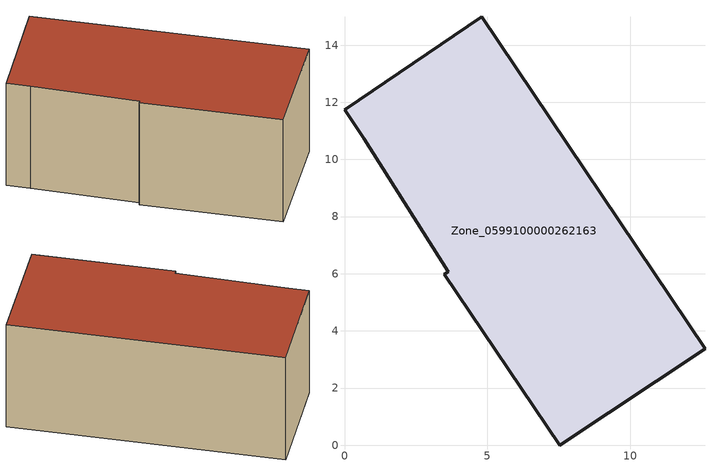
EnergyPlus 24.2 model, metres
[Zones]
Zone_0599100000262163
 floor ground (C_G): 3.63,6.07 0.68,10.74 0,11.74 4.8,14.99 12.62,3.38 7.53,0 3.5,5.98 z0
 wall outside (C_F): 0.68,10.74 3.63,6.07 3.5,5.98 7.53,0 12.62,3.38 4.8,14.99 0,11.74 0.68,10.74 z0:6.12
 roof outside (C_R): 3.5,5.98 7.53,0 12.62,3.38 4.8,14.99 0,11.74 0.68,10.74 3.63,6.07 z6.12
[BUILDING]
Pand.0599100000262163: North Axis=0; Terrain=City; Loads Convergence Tolerance Value=0.04; Temperature Convergence Tolerance Value=0.4; Solar Distribution=FullExterior; Maximum Number of Warmup Days=25; Minimum Number of Warmup Days=1
[Site:Location]
Rotterdam.The.Hague.AP_ZH_NLD Design_Conditions: Latitude=51.96; Longitude=4.45; Time Zone=1; Elevation=-4.5
[SITE:GROUNDTEMPERATURE:BUILDINGSURFACE]
18, 18, 18, 18, 18, 18, 18, 18, 18, 18, 18, 18
[MATERIAL] Thermal Absorptance=0.9; Solar Absorptance=0.7; Visible Absorptance=0.7
Name | Roughness | Thickness | Conductivity | Density | Specific Heat
G.TI.1975-1991 | MediumSmooth | 0.15 | 0.288461 | 540 | 1210
F.TI.1975-1991 | Rough | 0.3 | 0.230769 | 1920 | 840
R.TI.1975-1991 | MediumRough | 0.2 | 0.153846 | 1500 | 1000
[CONSTRUCTION]
C_G: G.TI.1975-1991
C_F: F.TI.1975-1991
C_R: R.TI.1975-1991
[ZONE]
Zone_0599100000262163: Type=1; Multiplier=1; Ceiling Height=Autocalculate; Volume=Autocalculate; Floor Area=autocalculate; Part of Total Floor Area=Yes
[ZONEINFILTRATION:DESIGNFLOWRATE]
Infil_Zone_0599100000262163: Zone or ZoneList or Space or SpaceList=Zone_0599100000262163; Schedule=AlwaysOn; Design Flow Rate Calculation Method=Flow/Area; Flow Rate per Floor Area=0.003; Constant Term Coefficient=1; Temperature Term Coefficient=0; Velocity Term Coefficient=0; Velocity Squared Term Coefficient=0
[HVACTEMPLATE:ZONE:IDEALLOADSAIRSYSTEM]
Zone_0599100000262163: Maximum Heating Supply Air Temperature=50; Minimum Cooling Supply Air Temperature=13; Maximum Heating Supply Air Humidity Ratio=0.0156; Minimum Cooling Supply Air Humidity Ratio=0.0077; Heating Limit=NoLimit; Cooling Limit=NoLimit; Dehumidification Control Type=ConstantSensibleHeatRatio; Cooling Sensible Heat Ratio=0.7; Dehumidification Setpoint=60; Humidification Control Type=None; Humidification Setpoint=30; Outdoor Air Method=None; Outdoor Air Flow Rate per Person=0.00944; Outdoor Air Flow Rate per Zone Floor Area=0; Outdoor Air Flow Rate per Zone=0; Demand Controlled Ventilation Type=None; Outdoor Air Economizer Type=NoEconomizer; Heat Recovery Type=None; Sensible Heat Recovery Effectiveness=0.7; Latent Heat Recovery Effectiveness=0.65
[ZONECONTROL:THERMOSTAT]
ThermostatControl_Zone_0599100000262163: Zone or ZoneList=Zone_0599100000262163; Control Type Schedule=DualSetpointControlType; Control 1=Thermostat_Zone_0599100000262163; Temperature Difference Between Cutout And Setpoint=0
[THERMOSTATSETPOINT:DUALSETPOINT]
Thermostat_Zone_0599100000262163: Heating Setpoint Temperature Schedule=HeatingSetpoint_Zone_0599100000262163; Cooling Setpoint Temperature Schedule=CoolingSetpoint_Zone_0599100000262163
[SCHEDULE:COMPACT]
HeatingSetpoint_Zone_0599100000262163: Through: 12/31, For: AllDays, Until: 24:00, 21
CoolingSetpoint_Zone_0599100000262163: Through: 12/31, For: AllDays, Until: 24:00, 24
DualSetpointControlType: Through: 12/31, For: AllDays, Until: 24:00, 4
AlwaysOn: Through: 12/31, For: AllDays, Until: 24:00, 1
